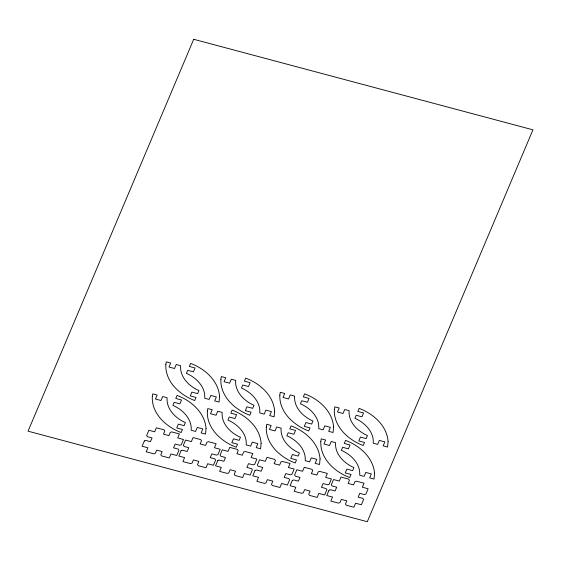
<?xml version="1.0" encoding="UTF-8"?>
<svg xmlns="http://www.w3.org/2000/svg" width="561" height="561" viewBox="0 0 561 561"><rect width="100%" height="100%" fill="white"/><g stroke="black" fill="none" stroke-linecap="round" stroke-linejoin="round"><path stroke-width="0.84" d="M152.297 396.613C151.484 413.646 166.344 427.061 181.196 432.545L182.486 429.495L176.743 427.959L178.37 424.116L184.113 425.645L185.403 422.594C175.691 418.436 166.112 409.039 167.094 397.707L162.69 396.529L161.007 400.512L155.46 399.032L157.143 395.049L152.739 393.878L152.297 396.613M165.832 364.601C165.018 381.634 179.871 395.049 194.73 400.533L196.02 397.476L190.277 395.947L191.904 392.097L197.647 393.633L198.938 390.575C189.225 386.417 179.639 377.027 180.628 365.695L176.224 364.517L174.541 368.5L168.994 367.02L170.677 363.037L166.273 361.859L165.832 364.601M206.055 428.569L205.536 434.088L201.133 432.917L202.816 428.934L197.269 427.454L195.586 431.437L191.182 430.259C192.164 418.927 182.584 409.53 172.872 405.379L174.162 402.321L179.906 403.857L181.526 400.007L175.789 398.471L177.08 395.421C191.21 400.68 204.926 412.679 206.055 428.569M207.353 411.311C206.539 428.345 221.399 441.759 236.251 447.243L237.541 444.186L231.805 442.657L233.432 438.807L239.168 440.343L240.459 437.285C230.746 433.127 221.167 423.737 222.149 412.405L217.745 411.227L216.062 415.21L210.515 413.73L212.198 409.747L207.794 408.569L207.353 411.311M219.589 396.557L219.071 402.076L214.667 400.898L216.35 396.922L210.803 395.435L209.12 399.418L204.716 398.247C205.698 386.908 196.112 377.518 186.399 373.36L187.697 370.309L193.433 371.838L195.06 367.995L189.316 366.459L190.614 363.409C204.737 368.668 218.46 380.667 219.589 396.557M220.887 379.292C220.073 396.332 234.933 409.747 249.785 415.224L251.076 412.174L245.339 410.638L246.959 406.795L252.702 408.324L253.993 405.273C244.28 401.115 234.701 391.725 235.683 380.386L231.279 379.215L229.596 383.198L224.049 381.711L225.732 377.735L221.329 376.557L220.887 379.292M261.117 443.26L260.592 448.786L256.188 447.608L257.871 443.625L252.324 442.145L250.641 446.128L246.237 444.957C247.226 433.618 237.64 424.228 227.927 420.07L229.218 417.019L234.961 418.548L236.588 414.705L230.844 413.169L232.135 410.112C246.265 415.378 259.981 427.377 261.117 443.26M266.307 427.047C265.493 444.081 280.346 457.495 295.205 462.979L296.496 459.922L290.752 458.386L292.379 454.543L298.122 456.072L299.413 453.022C289.7 448.863 280.114 439.473 281.103 428.134L276.699 426.963L275.009 430.946L269.469 429.467L271.152 425.483L266.748 424.305L266.307 427.047M274.652 411.248L274.126 416.774L269.722 415.596L271.405 411.613L265.858 410.133L264.175 414.116L259.771 412.938C260.753 401.606 251.174 392.216 241.461 388.058L242.752 385L248.495 386.536L250.122 382.686L244.379 381.157L245.669 378.1C259.799 383.359 273.516 395.365 274.652 411.248M279.841 395.028C279.027 412.062 293.88 425.476 308.739 430.96L310.03 427.91L304.286 426.374L305.913 422.531L311.657 424.06L312.947 421.009C303.235 416.851 293.648 407.454 294.63 396.122L290.226 394.944L288.543 398.927L282.996 397.447L284.679 393.464L280.276 392.293L279.841 395.028M320.065 458.996L319.546 464.522L315.142 463.344L316.825 459.361L311.278 457.881L309.595 461.864L305.191 460.686C306.173 449.354 296.587 439.964 286.874 435.806L288.172 432.748L293.908 434.284L295.535 430.434L289.792 428.906L291.089 425.848C305.212 431.107 318.936 443.113 320.065 458.996M320.808 441.591C319.994 458.625 334.847 472.039 349.706 477.523L350.997 474.466L345.253 472.937L346.88 469.087L352.624 470.623L353.914 467.565C344.202 463.407 334.615 454.017 335.604 442.685L331.2 441.507L329.517 445.49L323.97 444.01L325.653 440.027L321.25 438.856L320.808 441.591M333.599 426.984L333.08 432.503L328.676 431.332L330.359 427.349L324.812 425.869L323.129 429.852L318.725 428.674C319.707 417.342 310.121 407.945 300.408 403.794L301.699 400.736L307.442 402.272L309.069 398.422L303.326 396.886L304.616 393.836C318.746 399.095 332.463 411.094 333.599 426.984M334.342 409.579C333.529 426.612 348.381 440.027 363.24 445.511L364.531 442.454L358.788 440.925L360.414 437.075L366.158 438.611L367.448 435.553C357.736 431.395 348.15 422.005 349.131 410.673L344.727 409.495L343.044 413.478L337.498 411.998L339.181 408.015L334.777 406.837L334.342 409.579M374.566 473.547L374.047 479.066L369.643 477.895L371.326 473.912L365.779 472.432L364.096 476.408L359.692 475.237C360.674 463.898 351.088 454.508 341.376 450.35L342.673 447.299L348.409 448.828L350.036 444.985L344.293 443.449L345.59 440.399C359.713 445.658 373.437 457.657 374.566 473.547M388.1 441.528L387.581 447.054L383.177 445.876L384.86 441.893L379.313 440.413L377.63 444.396L373.226 443.225C374.208 431.886 364.622 422.496 354.91 418.338L356.2 415.28L361.943 416.816L363.57 412.966L357.827 411.437L359.117 408.38C373.247 413.646 386.964 425.645 388.1 441.528M193.706 39.284L28.05 431.171L367.294 521.716L532.95 129.829L193.706 39.284M144.366 440.939L142.122 446.247L147.894 447.79L146.197 451.787L153.854 453.828L155.341 453.337L156.694 450.139L162.15 451.598L160.797 454.796L161.617 455.904L169.268 457.944L170.958 453.947L176.722 455.483L178.966 450.174L178.153 449.066L173.538 447.839L175.137 444.053L179.751 445.287L181.245 444.796L183.489 439.487L177.718 437.945L179.408 433.948L171.757 431.907L170.264 432.398L168.91 435.595L163.461 434.144L164.808 430.939L163.994 429.831L156.344 427.791L154.654 431.788L148.889 430.252L146.645 435.56L147.459 436.668L152.073 437.896L150.474 441.682L145.86 440.448L144.366 440.939M181.07 450.742L178.826 456.044L184.597 457.587L182.907 461.584L190.558 463.631L192.051 463.134L193.398 459.936L198.853 461.394L197.5 464.592L198.321 465.7L205.971 467.741L207.661 463.744L213.425 465.279L215.669 459.978L214.856 458.87L210.242 457.636L211.841 453.849L216.455 455.083L217.949 454.592L220.193 449.284L214.421 447.741L216.118 443.744L208.461 441.703L206.974 442.194L205.621 445.392L200.165 443.94L201.518 440.736L200.698 439.628L193.047 437.587L191.357 441.591L185.593 440.048L183.349 445.357L184.162 446.465L188.776 447.692L187.178 451.479L182.563 450.245L181.07 450.742M217.773 460.539L215.536 465.84L221.3 467.383L219.61 471.38L227.261 473.428L228.755 472.93L230.108 469.732L235.564 471.191L234.21 474.389L235.024 475.497L242.675 477.537L244.365 473.54L250.136 475.076L252.38 469.774L251.559 468.666L246.945 467.432L248.551 463.645L253.158 464.88L254.652 464.389L256.896 459.08L251.132 457.545L252.822 453.54L245.171 451.5L243.677 451.991L242.324 455.188L236.868 453.737L238.222 450.532L237.408 449.424L229.751 447.383L228.061 451.388L222.296 449.845L220.052 455.153L220.866 456.261L225.48 457.488L223.881 461.275L219.267 460.041L217.773 460.539M255.038 470.483L252.794 475.791L258.558 477.327L256.868 481.331L264.526 483.372L266.012 482.881L267.366 479.676L272.821 481.135L271.468 484.332L272.281 485.44L279.939 487.488L281.629 483.484L287.393 485.027L289.637 479.718L288.824 478.61L284.21 477.376L285.808 473.596L290.423 474.823L291.916 474.333L294.16 469.024L288.389 467.488L290.079 463.484L282.428 461.444L280.935 461.934L279.581 465.139L274.133 463.681L275.479 460.483L274.666 459.375L267.015 457.327L265.325 461.331L259.554 459.789L257.317 465.097L258.13 466.205L262.744 467.439L261.146 471.219L256.531 469.992L255.038 470.483M292.302 480.426L290.058 485.735L295.822 487.271L294.132 491.275L301.783 493.315L303.277 492.824L304.63 489.627L310.086 491.078L308.732 494.283L309.546 495.384L317.196 497.432L318.886 493.428L324.658 494.97L326.902 489.662L326.081 488.554L321.467 487.32L323.073 483.54L327.68 484.774L329.174 484.276L331.418 478.975L325.653 477.432L327.344 473.435L319.693 471.387L318.199 471.885L316.846 475.083L311.39 473.624L312.743 470.427L311.93 469.319L304.272 467.278L302.582 471.275L296.818 469.739L294.574 475.041L295.388 476.149L300.002 477.383L298.403 481.17L293.789 479.935L292.302 480.426M329.005 490.223L326.761 495.531L332.526 497.074L330.836 501.071L338.486 503.112L339.98 502.621L341.333 499.423L346.789 500.875L345.436 504.08L346.249 505.188L353.9 507.228L355.597 503.224L361.361 504.767L363.605 499.458L362.792 498.35L358.177 497.123L359.776 493.336L364.391 494.571L365.877 494.073L368.121 488.771L362.357 487.228L364.047 483.231L356.396 481.184L354.903 481.682L353.549 484.879L348.093 483.421L349.447 480.223L348.633 479.115L340.983 477.074L339.293 481.072L333.522 479.536L331.278 484.837L332.098 485.945L336.705 487.179L335.106 490.966L330.492 489.732L329.005 490.223"/></g></svg>
